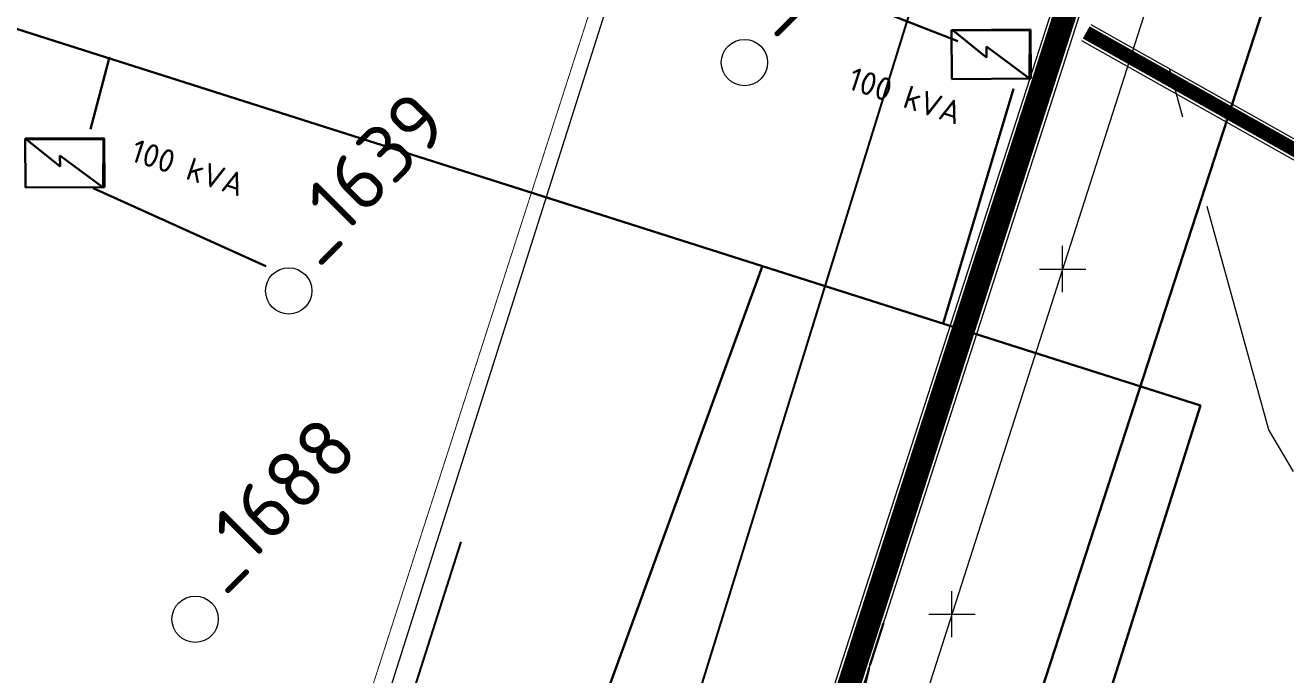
# Model space of a CAD drawing. Header units: millimetres. Extents: x 519 to 9564855, y -810 to 5021775.
# Drawn here: x 9534689.2 to 9534961.4, y 4998721 to 4998861.3 of the extents above; entities that cross this region are included whole.
import ezdxf

# ---------------------------------------------------------------- set-up
doc = ezdxf.new("R2010")
doc.units = ezdxf.units.MM
doc.header["$LTSCALE"] = 2
doc.header["$MEASUREMENT"] = 0
doc.header["$PDMODE"] = 2
doc.header["$PDSIZE"] = 5
doc.linetypes.add('92051501$0$GROUND2', pattern=[35, 25, -10])
for name, color, linetype in [('OilColl&Flowlines', 3, 'Continuous'), ('OLD WELLS(dr.bfr2000)', 24, 'Continuous'), ('ROAD_FIELD', 255, '92051501$0$GROUND2'), ('ROAD_GROUND', 9, 'Continuous'), ('Сущ. Нефтепровод', 3, 'НЕФТЬ')]:
    doc.layers.add(name, color=color, linetype=linetype)
for name, color, linetype, lineweight in [('PPLINE_GAS', 4, 'GAS_LINE', 30), ('SteamInjInfrastructure', 25, 'Continuous', 100), ('Электро', 1, 'Continuous', 30), ('Электроснаб', 1, 'Continuous', 18), ('Электроснабжене', 1, 'Continuous', 18)]:
    doc.layers.add(name, color=color, linetype=linetype, lineweight=lineweight)
doc.styles.add('92051501$0$STANDARD', font='simplex.shx')
doc.styles.add('Elect', font='isocpeur.ttf')
doc.styles.add('GeoApp', font='', dxfattribs={"height": 1})
doc.styles.get("Standard").update_dxf_attribs({"font": 'isocpeur.ttf', "width": 0.5})
doc.styles.get('GeoApp').set_extended_font_data('D431', italic=True)
doc.linetypes.add('g5_122_g', pattern='A,1,-1,1.5,-0.4,["Г",GeoApp,S=1,R=0,X=0,Y=-0.5],-1.5,1.5,-1,4,-1,4,-1,3', length=20.9)
doc.linetypes.add('GAS_LINE', pattern='A,0.5,-0.2,["G",92051501$0$STANDARD,S=0.1,R=0,X=-0.1,Y=-0.05],-0.05', length=0.75)
doc.linetypes.add('STM_LINE', pattern='A,0.5,-0.2,["S",92051501$0$STANDARD,S=0.1,R=0,X=-0.1,Y=-0.05],-0.05', length=0.75)
doc.linetypes.add('WTR_LINE', pattern='A,0.5,-0.2,["W",92051501$0$STANDARD,S=0.1,R=0,X=-0.1,Y=-0.05],-0.05', length=0.75)
doc.linetypes.add('НЕФТЬ', pattern='A,20,-1.5,[1,MG,S=1,R=0,X=0,Y=-1.3],-3.5', length=25)

msp = doc.modelspace()

# ---------------------------------------------------------------- linework, layer by layer
at = {"color": 5, "linetype": 'WTR_LINE', "lineweight": 0, "ltscale": 20, "const_width": 0.2}
msp.add_lwpolyline([(9534969.44, 4998377.69), (9534874.71, 4998409.85), (9534780.3, 4998443.01), (9534686.19, 4998476.27), (9534716.9, 4998571.67), (9534747.56, 4998666.89), (9534778.22, 4998762.12), (9534808.88, 4998857.34), (9534839.54, 4998952.57), (9534868.6, 4999045.64), (9534899.11, 4999143.64), (9534928.85, 4999239.19), (9534958.59, 4999334.74), (9534988.33, 4999430.29), (9534996.21226, 4999455.61449), (9534996.21226, 4999455.61449)], dxfattribs=at)
at = {"linetype": 'ByBlock', "lineweight": 0, "ltscale": 5}
for p in [(9534913.19602, 4998808.61777), (9534889.29407, 4998734.09676)]:
    msp.add_point(p, dxfattribs=at)
at = {"layer": 'OilColl&Flowlines', "color": 6, "linetype": 'ByBlock', "lineweight": 30}
msp.add_line((9534974.39904, 4998919.89514), (9534501.77641, 4997467.12357), dxfattribs=at)
at = {"layer": 'OilColl&Flowlines', "lineweight": 0}
msp.add_lwpolyline([(9535111.91999, 4999437.61905), (9535006.73309, 4999078.74801), (9534949.97501, 4998923.28652), (9534826.62668, 4998538.71371)], dxfattribs=at)
at = {"layer": 'OLD WELLS(dr.bfr2000)', "lineweight": 0}
for centre in [(9534844.5, 4998853.2), (9534746.1, 4998803.9), (9534725.9, 4998733)]:
    msp.add_circle(centre, 5, dxfattribs=at)
at = {"layer": 'PPLINE_GAS', "linetype": 'g5_122_g', "lineweight": -2}
msp.add_lwpolyline([(9535146.09711, 4999723.33929), (9534779.40126, 4998538.50249)], dxfattribs=at)
at = {"layer": 'ROAD_FIELD', "lineweight": 0}
msp.add_lwpolyline([(9534998.74427, 4998704.71962), (9534957.68122, 4998773.90131), (9534936.23327, 4998851.90842)], dxfattribs=at)
at = {"layer": 'ROAD_GROUND', "color": 8, "lineweight": 0, "const_width": 5}
msp.add_lwpolyline([(9535202.27428, 4999767.83726), (9535200.76902, 4999762.93566), (9535122.86931, 4999517.83618), (9535033.27181, 4999229.54547), (9534940.67895, 4998947.36694), (9534864.28145, 4998710.17475), (9534802.07713, 4998518.96145), (9534678.40239, 4998118.24331), (9534614.89254, 4997955.27463), (9534347.25828, 4997421.49581)], dxfattribs=at)
at = {"layer": 'ROAD_GROUND', "lineweight": 0}
for points in [[(9535199.40644, 4999768.71788), (9535197.90995, 4999763.84436), (9535120.00733, 4999518.73571), (9535030.42135, 4999230.48081), (9534937.82593, 4998948.29449), (9534861.42861, 4998711.10282), (9534799.21725, 4998519.86789), (9534675.56779, 4998119.23162), (9534612.14807, 4997956.49425), (9534344.5765, 4997422.84045)], [(9535204.85913, 4999766.03502), (9535203.637, 4999762.055), (9535125.737, 4999516.955), (9535036.137, 4999228.655), (9534943.537, 4998946.455), (9534867.137, 4998709.255), (9534804.937, 4998518.055), (9534681.237, 4998117.255), (9534617.637, 4997954.055), (9534353.77902, 4997427.80773)]]:
    msp.add_lwpolyline(points, dxfattribs=at)
at = {"layer": 'ROAD_GROUND', "lineweight": 0, "const_width": 3, "flags": 128}
msp.add_lwpolyline([(9534918.27836, 4998859.71492), (9535080.7885, 4998768.28802), (9535131.59213, 4998747.63531), (9535268.79249, 4998726.48702), (9535341.00437, 4998692.12816), (9535475.58402, 4998655.10445), (9535561.76526, 4998629.70681), (9535670.04382, 4998588.89964), (9535764.13245, 4998575.0973), (9535830.82986, 4998527.48658), (9535922.04544, 4998518.80495), (9536085.55615, 4998467.21421)], dxfattribs=at)
at = {"layer": 'ROAD_GROUND', "lineweight": 0, "flags": 128}
for points in [[(9534919.259, 4998861.458), (9535081.65889, 4998770.09313), (9535132.12832, 4998749.57628), (9535269.387, 4998728.419), (9535341.70466, 4998694.00981), (9535476.132, 4998657.028), (9535562.40147, 4998631.60436), (9535670.5474, 4998590.84717), (9535764.901, 4998577.00597), (9535831.5544, 4998529.42666), (9535922.44551, 4998520.77591), (9536086.15795, 4998469.12152)], [(9534917.29771, 4998857.97184), (9535079.91812, 4998766.4829), (9535131.05594, 4998745.69434), (9535268.19799, 4998724.55504), (9535340.30409, 4998690.24651), (9535475.03604, 4998653.1809), (9535561.12905, 4998627.80926), (9535669.54023, 4998586.95211), (9535763.36389, 4998573.18864), (9535830.10532, 4998525.5465), (9535921.64537, 4998516.83399), (9536084.95436, 4998465.3069)]]:
    msp.add_lwpolyline(points, dxfattribs=at)
at = {"layer": 'ROAD_GROUND', "lineweight": 0, "const_width": 0.5}
for points in [[(9534874.51589, 4998732.16433), (9534871.56892, 4998723.01484)], [(9534871.43351, 4998722.59444), (9534870.59411, 4998719.0865)]]:
    msp.add_lwpolyline(points, dxfattribs=at)
at = {"layer": 'SteamInjInfrastructure', "color": 6, "linetype": 'STM_LINE', "lineweight": 0, "ltscale": 15}
msp.add_line((9534687.38535, 4998463.85208, 0), (9534860.60529, 4999009.64575, 0), dxfattribs=at)
at = {"layer": 'Сущ. Нефтепровод', "linetype": 'ByBlock', "lineweight": 25}
msp.add_line((9534727.7704, 4998575.59265), (9534783.36581, 4998749.69692), dxfattribs=at)
at = {"layer": 'Электро'}
for p, q in [((9534890.57381, 4998857.81228, 0), (9534850.32528, 4998873.68957, 0)), ((9534652.34916, 4998871.63735, 0), (9534942.99631, 4998779.16143, 0)), ((9534889.18323, 4998860.21919, 0), (9534906.23166, 4998860.32353, 0)), ((9534889.24793, 4998849.64684, 0), (9534889.18323, 4998860.21919, 0)), ((9534906.1344, 4998860.22508, 0), (9534889.53881, 4998860.12351, 0)), ((9534889.53881, 4998860.12351, 0), (9534896.75058, 4998854.29628, 0)), ((9534906.06071, 4998849.78262, 0), (9534906.1344, 4998860.22508, 0)), ((9534906.23166, 4998860.32353, 0), (9534906.29636, 4998849.75118, 0)), ((9534896.75058, 4998854.29628, 0), (9534896.73605, 4998856.67151, 0)), ((9534896.73605, 4998856.67151, 0), (9534906.06071, 4998849.78262, 0)), ((9534707.38408, 4998854.34991, 0), (9534703.2726, 4998838.84331, 0)), ((9534902.57296, 4998847.5017, 0), (9534887.37071, 4998796.85986, 0)), ((9534906.29636, 4998849.75118, 0), (9534889.24793, 4998849.64684, 0)), ((9534689.21134, 4998836.78804, 0), (9534706.25977, 4998836.89237, 0)), ((9534689.27604, 4998826.21569, 0), (9534689.21134, 4998836.78804, 0)), ((9534706.11209, 4998836.68754, 0), (9534689.51649, 4998836.58598, 0)), ((9534706.0384, 4998826.24508, 0), (9534706.11209, 4998836.68754, 0)), ((9534706.25977, 4998836.89237, 0), (9534706.32447, 4998826.32002, 0)), ((9534689.51649, 4998836.58598, 0), (9534696.72827, 4998830.75875, 0)), ((9534696.72827, 4998830.75875, 0), (9534696.71373, 4998833.13398, 0)), ((9534696.71373, 4998833.13398, 0), (9534706.0384, 4998826.24508, 0)), ((9534706.32447, 4998826.32002, 0), (9534689.27604, 4998826.21569, 0)), ((9534703.88789, 4998826.10552, -0.00006), (9534741.16693, 4998809.24485, -0.00006)), ((9534942.99631, 4998779.16143, 0), (9534588.55582, 4997660.11893, 0))]:
    msp.add_line(p, q, dxfattribs=at)
at = {"layer": 'Электро', "ltscale": 0.05}
msp.add_line((9534797.03543, 4998668.32869, -0.00006), (9534848.3739, 4998809.30307, -0.00006), dxfattribs=at)
at = {"layer": 'Электроснаб', "color": 1, "lineweight": 0}
for p, q in [((9534890.57381, 4998857.81228, 0), (9534850.32528, 4998873.68957, 0)), ((9534889.18323, 4998860.21919, 0), (9534906.23166, 4998860.32353, 0)), ((9534889.24793, 4998849.64684, 0), (9534889.18323, 4998860.21919, 0)), ((9534906.1344, 4998860.22508, 0), (9534889.53881, 4998860.12351, 0)), ((9534889.53881, 4998860.12351, 0), (9534896.75058, 4998854.29628, 0)), ((9534906.06071, 4998849.78262, 0), (9534906.1344, 4998860.22508, 0)), ((9534906.23166, 4998860.32353, 0), (9534906.29636, 4998849.75118, 0)), ((9534896.75058, 4998854.29628, 0), (9534896.73605, 4998856.67151, 0)), ((9534896.73605, 4998856.67151, 0), (9534906.06071, 4998849.78262, 0)), ((9534707.38408, 4998854.34991, 0), (9534703.2726, 4998838.84331, 0)), ((9534902.57296, 4998847.5017, 0), (9534887.37071, 4998796.85986, 0)), ((9534906.29636, 4998849.75118, 0), (9534889.24793, 4998849.64684, 0)), ((9534689.21134, 4998836.78804, 0), (9534706.25977, 4998836.89237, 0)), ((9534689.27604, 4998826.21569, 0), (9534689.21134, 4998836.78804, 0)), ((9534706.11209, 4998836.68754, 0), (9534689.51649, 4998836.58598, 0)), ((9534706.0384, 4998826.24508, 0), (9534706.11209, 4998836.68754, 0)), ((9534706.25977, 4998836.89237, 0), (9534706.32447, 4998826.32002, 0)), ((9534689.51649, 4998836.58598, 0), (9534696.72827, 4998830.75875, 0)), ((9534696.72827, 4998830.75875, 0), (9534696.71373, 4998833.13398, 0)), ((9534696.71373, 4998833.13398, 0), (9534706.0384, 4998826.24508, 0)), ((9534706.32447, 4998826.32002, 0), (9534689.27604, 4998826.21569, 0)), ((9534703.88789, 4998826.10552, -0.00006), (9534741.16693, 4998809.24485, -0.00006))]:
    msp.add_line(p, q, dxfattribs=at)
at = {"layer": 'Электроснаб', "color": 1, "linetype": 'ByBlock', "lineweight": 0}
for p, q in [((9534652.34916, 4998871.63735, 0), (9534942.99631, 4998779.16143, 0)), ((9534942.99631, 4998779.16143, 0), (9534588.55582, 4997660.11893, 0))]:
    msp.add_line(p, q, dxfattribs=at)
at = {"layer": 'Электроснаб', "color": 1, "lineweight": 0, "ltscale": 0.05}
msp.add_line((9534797.03543, 4998668.32869, -0.00006), (9534848.3739, 4998809.30307, -0.00006), dxfattribs=at)
at = {"layer": 'Электроснабжене', "color": 1, "lineweight": 0}
for p, q in [((9534890.57381, 4998857.81228, 0), (9534850.32528, 4998873.68957, 0)), ((9534889.18323, 4998860.21919, 0), (9534906.23166, 4998860.32353, 0)), ((9534889.24793, 4998849.64684, 0), (9534889.18323, 4998860.21919, 0)), ((9534906.1344, 4998860.22508, 0), (9534889.53881, 4998860.12351, 0)), ((9534889.53881, 4998860.12351, 0), (9534896.75058, 4998854.29628, 0)), ((9534906.06071, 4998849.78262, 0), (9534906.1344, 4998860.22508, 0)), ((9534906.23166, 4998860.32353, 0), (9534906.29636, 4998849.75118, 0)), ((9534896.75058, 4998854.29628, 0), (9534896.73605, 4998856.67151, 0)), ((9534896.73605, 4998856.67151, 0), (9534906.06071, 4998849.78262, 0)), ((9534707.38408, 4998854.34991, 0), (9534703.2726, 4998838.84331, 0)), ((9534902.57296, 4998847.5017, 0), (9534887.37071, 4998796.85986, 0)), ((9534906.29636, 4998849.75118, 0), (9534889.24793, 4998849.64684, 0)), ((9534689.21134, 4998836.78804, 0), (9534706.25977, 4998836.89237, 0)), ((9534689.27604, 4998826.21569, 0), (9534689.21134, 4998836.78804, 0)), ((9534706.11209, 4998836.68754, 0), (9534689.51649, 4998836.58598, 0)), ((9534706.0384, 4998826.24508, 0), (9534706.11209, 4998836.68754, 0)), ((9534706.25977, 4998836.89237, 0), (9534706.32447, 4998826.32002, 0)), ((9534689.51649, 4998836.58598, 0), (9534696.72827, 4998830.75875, 0)), ((9534696.72827, 4998830.75875, 0), (9534696.71373, 4998833.13398, 0)), ((9534696.71373, 4998833.13398, 0), (9534706.0384, 4998826.24508, 0)), ((9534706.32447, 4998826.32002, 0), (9534689.27604, 4998826.21569, 0)), ((9534703.88789, 4998826.10552, -0.00006), (9534741.16693, 4998809.24485, -0.00006))]:
    msp.add_line(p, q, dxfattribs=at)
at = {"layer": 'Электроснабжене', "color": 1, "linetype": 'ByBlock', "lineweight": 0}
for p, q in [((9534652.34916, 4998871.63735, 0), (9534942.99631, 4998779.16143, 0)), ((9534942.99631, 4998779.16143, 0), (9534588.55582, 4997660.11893, 0))]:
    msp.add_line(p, q, dxfattribs=at)
at = {"layer": 'Электроснабжене', "color": 1, "lineweight": 0, "ltscale": 0.05}
msp.add_line((9534797.03543, 4998668.32869, -0.00006), (9534848.3739, 4998809.30307, -0.00006), dxfattribs=at)

# ---------------------------------------------------------------- texts
at = {"layer": 'OLD WELLS(dr.bfr2000)', "lineweight": 0, "style": 'Elect'}
for s, p in [(' _1585', (9534844.5, 4998853.2)), (' _1639', (9534746.1, 4998803.9)), (' _1688', (9534725.9, 4998733))]:
    msp.add_text(s, height=12.5, rotation=44.9999999, dxfattribs=at).set_placement(p)
at = {"layer": 'Электро'}
for p in [(9534866.47734, 4998847.60803, -0.00006), (9534711.64967, 4998832.07609, -0.00006)]:
    msp.add_text('100 kVA', height=5, rotation=341.691556, dxfattribs=at).set_placement(p)
at = {"layer": 'Электроснаб', "color": 1, "lineweight": 0}
for p in [(9534866.47734, 4998847.60803, -0.00006), (9534711.64967, 4998832.07609, -0.00006)]:
    msp.add_text('100 kVA', height=5, rotation=341.691556, dxfattribs=at).set_placement(p)
at = {"layer": 'Электроснабжене', "color": 1, "lineweight": 0}
for p in [(9534866.47734, 4998847.60803, -0.00006), (9534711.64967, 4998832.07609, -0.00006)]:
    msp.add_text('100 kVA', height=5, rotation=341.691556, dxfattribs=at).set_placement(p)

doc.saveas('drawing.dxf')
